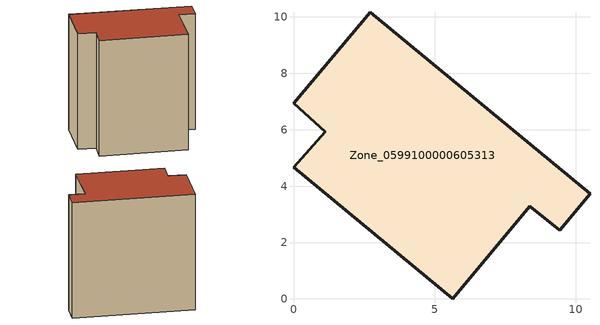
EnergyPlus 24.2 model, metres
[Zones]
Zone_0599100000605313
 floor ground (C_G): 10.51,3.73 9.43,2.43 8.38,3.28 5.65,0 0,4.67 1.12,5.92 0,6.93 2.72,10.17 z0
 wall outside (C_F): 5.65,0 8.38,3.28 9.43,2.43 10.51,3.73 2.72,10.17 0,6.93 1.12,5.92 0,4.67 5.65,0 z0:10.08
 roof outside (C_R): 10.51,3.73 2.72,10.17 0,6.93 1.12,5.92 0,4.67 5.65,0 8.38,3.28 9.43,2.43 z10.08
[BUILDING]
Pand.0599100000605313: North Axis=0; Terrain=City; Loads Convergence Tolerance Value=0.04; Temperature Convergence Tolerance Value=0.4; Solar Distribution=FullExterior; Maximum Number of Warmup Days=25; Minimum Number of Warmup Days=1
[Site:Location]
Rotterdam.The.Hague.AP_ZH_NLD Design_Conditions: Latitude=51.96; Longitude=4.45; Time Zone=1; Elevation=-4.5
[SITE:GROUNDTEMPERATURE:BUILDINGSURFACE]
18, 18, 18, 18, 18, 18, 18, 18, 18, 18, 18, 18
[MATERIAL] Thermal Absorptance=0.9; Solar Absorptance=0.7; Visible Absorptance=0.7
Name | Roughness | Thickness | Conductivity | Density | Specific Heat
G.TI.1946 | MediumSmooth | 0.15 | 1 | 540 | 1210
F.TI.1946 | Rough | 0.3 | 0.857143 | 1920 | 840
R.TI.1946 | MediumRough | 0.2 | 0.1 | 1500 | 1000
[CONSTRUCTION]
C_G: G.TI.1946
C_F: F.TI.1946
C_R: R.TI.1946
[ZONE]
Zone_0599100000605313: Type=1; Multiplier=1; Ceiling Height=Autocalculate; Volume=Autocalculate; Floor Area=autocalculate; Part of Total Floor Area=Yes
[ZONEINFILTRATION:DESIGNFLOWRATE]
Infil_Zone_0599100000605313: Zone or ZoneList or Space or SpaceList=Zone_0599100000605313; Schedule=AlwaysOn; Design Flow Rate Calculation Method=Flow/Area; Flow Rate per Floor Area=0.003; Constant Term Coefficient=1; Temperature Term Coefficient=0; Velocity Term Coefficient=0; Velocity Squared Term Coefficient=0
[HVACTEMPLATE:ZONE:IDEALLOADSAIRSYSTEM]
Zone_0599100000605313: Maximum Heating Supply Air Temperature=50; Minimum Cooling Supply Air Temperature=13; Maximum Heating Supply Air Humidity Ratio=0.0156; Minimum Cooling Supply Air Humidity Ratio=0.0077; Heating Limit=NoLimit; Cooling Limit=NoLimit; Dehumidification Control Type=ConstantSensibleHeatRatio; Cooling Sensible Heat Ratio=0.7; Dehumidification Setpoint=60; Humidification Control Type=None; Humidification Setpoint=30; Outdoor Air Method=None; Outdoor Air Flow Rate per Person=0.00944; Outdoor Air Flow Rate per Zone Floor Area=0; Outdoor Air Flow Rate per Zone=0; Demand Controlled Ventilation Type=None; Outdoor Air Economizer Type=NoEconomizer; Heat Recovery Type=None; Sensible Heat Recovery Effectiveness=0.7; Latent Heat Recovery Effectiveness=0.65
[ZONECONTROL:THERMOSTAT]
ThermostatControl_Zone_0599100000605313: Zone or ZoneList=Zone_0599100000605313; Control Type Schedule=DualSetpointControlType; Control 1=Thermostat_Zone_0599100000605313; Temperature Difference Between Cutout And Setpoint=0
[THERMOSTATSETPOINT:DUALSETPOINT]
Thermostat_Zone_0599100000605313: Heating Setpoint Temperature Schedule=HeatingSetpoint_Zone_0599100000605313; Cooling Setpoint Temperature Schedule=CoolingSetpoint_Zone_0599100000605313
[SCHEDULE:COMPACT]
HeatingSetpoint_Zone_0599100000605313: Through: 12/31, For: AllDays, Until: 24:00, 21
CoolingSetpoint_Zone_0599100000605313: Through: 12/31, For: AllDays, Until: 24:00, 24
DualSetpointControlType: Through: 12/31, For: AllDays, Until: 24:00, 4
AlwaysOn: Through: 12/31, For: AllDays, Until: 24:00, 1
